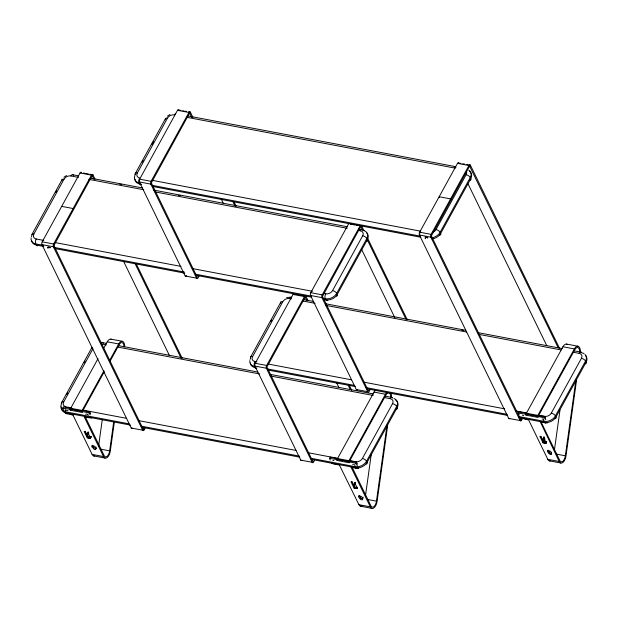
<?xml version="1.0" encoding="UTF-8"?>
<svg xmlns="http://www.w3.org/2000/svg" width="618" height="618" viewBox="0 0 618 618"><rect width="100%" height="100%" fill="white"/><g stroke="black" fill="none" stroke-linecap="round" stroke-linejoin="round"><path stroke-width="0.93" d="M87.517 436.687L87.802 432.16L88.729 432.337C87.014 434.917 94.577 439.622 87.308 437.853L84.203 431.48L85.06 431.642L87.517 436.687L88.312 432.036M354.315 486.969L354.593 482.449L355.528 482.619C353.867 485.192 361.298 489.927 354.106 488.135L351.001 481.762L351.858 481.924L354.315 486.969L355.103 482.326M543.207 441.631L543.485 437.104L544.419 437.281C542.759 439.846 550.19 444.589 542.998 442.797L539.893 436.424L540.75 436.586L543.207 441.631L543.995 436.98M98.625 445.856L102.194 420.263M85.392 417.073L104.102 455.52A6.018 2.966 -79.3 0 0 107.192 456.246A6.018 2.966 -79.3 0 0 109.656 450.862L113.619 422.426M114.291 422.418L110.328 450.854A7.354 3.623 -79.3 0 1 107.316 457.436A7.354 3.623 -79.3 0 1 103.538 456.547L92.113 454.385L72.986 415.087L65.608 413.434L65.191 412.917M365.555 495.188L371.233 454.431M352.19 467.362L370.9 505.81A6.018 2.966 -79.3 0 0 373.99 506.528A6.018 2.966 -79.3 0 0 376.455 501.152L386.883 426.265M387.687 425.308L377.127 501.144A7.354 3.623 -79.3 0 1 374.114 507.718A7.354 3.623 -79.3 0 1 370.336 506.837L358.911 504.667L339.421 465.068M554.446 449.85L559.993 410.035M541.082 422.017L559.792 460.464A6.018 2.966 -79.3 0 0 562.882 461.19A6.018 2.966 -79.3 0 0 565.346 455.806L575.775 380.92M576.579 379.97L566.018 455.798A7.354 3.623 -79.3 0 1 563.006 462.38A7.354 3.623 -79.3 0 1 559.228 461.491L547.803 459.329L528.668 420.024L520.781 418.031M61.576 402.72L60.796 406.652M135.18 173.805L134.392 177.729M94.044 179.32L92.136 175.721L53.89 245.547L143.214 429.147L143.693 429.046L142.426 428.807M558.255 347.911L469.603 166.095L431.356 235.921L520.781 419.637L522.086 417.745M91.17 436.81L90.305 437.22L87.872 436.826L85.16 431.248M32.051 234.237L62.179 179.429M55.651 192.445L56.57 190.784M31.379 236.841A8.915 6.466 -26 0 1 31.912 235.628A3.569 1.715 28.8 0 1 33.89 234.006L64.017 179.197A5.346 3.878 -26 0 1 70.854 175.945A3.569 1.761 -79.3 0 1 73.434 175.412M145.021 428.189L144.094 429.873A2.009 0.989 -79.3 0 1 142.65 430.174L131.217 428.011L41.947 244.604A2.009 0.989 -79.3 0 1 42.194 241.823L80.046 172.97A2.009 0.989 -79.3 0 1 81.499 172.669M49.803 247.169L49.896 247.826M53.944 245.74L53.38 246.767L142.65 430.174L143.214 429.147M92.36 175.86L92.924 174.832L89.749 174.23M135.489 173.218L165.624 118.409M142.21 162.148L143.121 160.487M151.796 144.712L153.619 141.391M135.357 174.608A3.569 1.715 28.8 0 1 137.335 172.978L167.463 118.169A5.346 3.878 -26 0 1 174.299 114.925A3.569 1.761 -79.3 0 1 175.674 113.635M198.988 276.176L198.069 277.853A2.009 0.989 -79.3 0 1 196.617 278.154L185.184 275.991L139.413 181.947A2.009 0.989 -79.3 0 1 139.653 179.166L177.505 110.305A2.009 0.989 -79.3 0 1 178.957 110.004L180.865 110.367M196.617 278.154L150.838 184.11A2.009 0.989 -79.3 0 1 151.086 181.329L188.938 112.476A2.009 0.989 -79.3 0 1 190.39 112.175L192.909 117.35M61.893 402.133L92.02 347.324A3.569 1.715 28.8 0 0 91.711 347.911M66.783 394.384L67.694 392.724M84.125 362.828L85.045 361.167M61.754 403.523A3.569 1.715 28.8 0 1 63.731 401.893L92.947 348.745M63.886 410.607L62.681 408.127L63.492 406.891L70.344 408.189L70.815 409.155L82.07 411.287M90.715 413.805L89.548 411.851L82.542 410.499L81.97 411.526L82.441 412.492L70.251 410.182L69.78 409.224L70.344 408.189M70.73 408.266L82.155 410.429L82.557 411.256L71.132 409.093L70.73 408.266L98.015 358.633M103.561 348.537L107.262 341.808A7.354 3.623 -79.3 0 1 111.665 339.506M70.251 410.182L70.815 409.155M72.986 415.087L73.264 414.57M82.155 410.429L103.894 370.893M109.44 360.796L118.695 343.971A7.354 3.623 -79.3 0 1 122.688 341.43A7.354 3.623 -79.3 0 1 124.72 346.721M83.021 410.414L104.295 371.719M109.842 361.623L119.096 344.798A6.018 2.966 -79.3 0 1 122.333 342.704A6.018 2.966 -79.3 0 1 124.033 346.891M103.538 456.547L84.411 417.25L84.751 416.872M81.97 411.526L88.83 412.832L89.394 411.804M90.151 414.832L89.347 413.179L89.911 412.152M84.411 417.25L91.703 418M87.308 437.853L87.872 436.826M88.32 438.046L88.892 437.019M88.474 438.069L89.038 437.042M88.814 438.139L89.378 437.111M88.984 438.17L89.548 437.142M89.239 438.208L89.803 437.181M89.432 438.232L89.996 437.204M89.625 438.247L90.305 437.22M90.421 437.22L89.857 438.247L90.583 437.204M90.128 438.208L90.784 437.15M90.305 438.147L91.209 436.462M90.491 438.015L91.201 436.71M96.06 448.243L95.682 448.931A1.336 0.641 28.8 0 1 94.94 449.541A1.336 0.641 28.8 0 1 93.395 448.49L93.689 446.914A2.225 1.074 28.8 0 1 92.283 445.176M93.395 448.49L93.689 446.914M95.682 448.931L95.975 447.347A2.225 1.074 28.8 0 0 96.207 447.162M250.784 356.795L280.912 301.978M270.738 321.646L271.65 319.985M250.112 359.39A8.915 6.466 -26 0 1 250.653 358.185A3.569 1.715 28.8 0 1 252.623 356.555L282.758 301.746A5.346 3.878 -26 0 1 289.587 298.502A3.569 1.761 -79.3 0 1 291.642 297.328M314.547 460.302L313.627 461.986A2.009 0.989 -79.3 0 1 312.175 462.279L300.742 460.116L254.971 366.072A2.009 0.989 -79.3 0 1 255.211 363.291L293.063 294.438A2.009 0.989 -79.3 0 1 293.434 293.936M312.175 462.279L266.397 368.235A2.009 0.989 -79.3 0 1 266.644 365.454L304.496 296.601A2.009 0.989 -79.3 0 1 304.867 296.107M370.105 389.703L369.178 391.387A2.009 0.989 -79.3 0 1 367.733 391.688L356.3 389.525L310.522 295.474A2.009 0.989 -79.3 0 1 310.769 292.693L348.622 223.84M367.733 391.688L321.955 297.644A2.009 0.989 -79.3 0 1 322.194 294.856L360.047 226.003M323.84 293.457L325.732 293.82A5.346 3.878 -26 0 0 332.561 290.576L362.689 235.767A5.346 3.878 -26 0 0 360.379 230.792L358.486 230.429M458.664 162.688A2.009 0.989 -79.3 0 0 457.513 163.345L419.661 232.198A2.009 0.989 -79.3 0 0 419.413 234.979L508.684 418.386L520.117 420.549A2.009 0.989 -79.3 0 0 521.569 420.248L522.488 418.571M427.27 237.551L427.362 238.2M431.41 236.122L430.846 237.15L520.117 420.549L520.68 419.522M432.291 232.515A5.346 3.878 -26 0 0 436.007 229.548L466.134 174.739A5.346 3.878 -26 0 0 466.59 172.159M330.282 460.062L329.471 458.409L330.29 457.181L337.142 458.479L337.613 459.444L349.803 461.754M331.982 463.199L332.252 463.67M357.513 464.087L356.347 462.133L349.332 460.789L348.768 461.816L349.24 462.782L337.049 460.472L336.578 459.506L337.142 458.479M388.32 392.886A6.018 2.966 -79.3 0 0 385.895 395.087L349.355 461.538L337.93 459.375L337.528 458.548L374.06 392.09A7.354 3.623 -79.3 0 1 374.879 390.854M337.049 460.472L337.613 459.444M349.355 461.538L348.954 460.711L385.485 394.261A7.354 3.623 -79.3 0 1 386.312 393.017M370.336 506.837L351.209 467.532L351.588 466.845M351.209 467.532L351.735 466.814M348.768 461.816L355.628 463.114L356.192 462.086M357.351 465.941L356.146 463.461L356.71 462.434M349.896 460.634L355.574 461.708A5.346 3.878 -26 0 0 362.403 458.463L392.538 403.654A5.346 3.878 -26 0 0 390.221 398.68L384.55 397.606M351.457 467.332L358.309 468.629L358.594 468.112M358.749 468.081L358.309 468.629M354.106 488.135L354.67 487.108L351.959 481.53M355.118 488.328L355.682 487.301L357.482 487.463M355.273 488.359L355.837 487.332M355.613 488.421L356.177 487.393M355.783 488.452L356.347 487.424M356.03 488.498L356.594 487.463M356.231 488.521L356.795 487.494M356.424 488.529L357.104 487.509M356.648 488.529L357.219 487.502M356.733 488.521L357.382 487.486M356.918 488.49L357.583 487.432M362.666 498.865L362.48 499.213A1.336 0.641 28.8 0 1 361.739 499.823A1.336 0.641 28.8 0 1 360.194 498.78L360.487 497.196A2.225 1.074 28.8 0 1 359.073 495.458M360.194 498.78L360.487 497.196M362.48 499.213L362.774 497.629A2.225 1.074 28.8 0 0 363.106 497.181M362.851 498.525L362.774 497.629M519.174 414.724L518.363 413.071L519.182 411.835L526.034 413.133L526.505 414.099L537.76 416.231M545.841 419.776L545.037 418.116C547.301 414.887 539.12 416.918 538.224 415.443L537.66 416.47L538.131 417.436L525.941 415.126L525.47 414.16L526.034 413.133M579.715 351.835A6.018 2.966 -79.3 0 0 578.015 347.648A6.018 2.966 -79.3 0 0 574.786 349.742L538.247 416.2L526.822 414.037L526.42 413.21L562.952 346.752A7.354 3.623 -79.3 0 1 567.355 344.45M525.941 415.126L526.505 414.099M538.247 416.2L537.845 415.373L574.377 348.915A7.354 3.623 -79.3 0 1 578.378 346.374A7.354 3.623 -79.3 0 1 580.41 351.657M559.228 461.491L540.286 421.847M537.66 416.47L544.52 417.768L545.084 416.741M538.788 415.296L544.466 416.37A5.346 3.878 -26 0 0 551.295 413.125L581.43 358.316A5.346 3.878 -26 0 0 579.112 353.341L573.442 352.26M540.348 421.986L547.394 422.944M544.226 440.001L544.79 438.973M544.327 440.055L544.891 439.027M542.998 442.797L543.562 441.77L540.85 436.192M544.01 442.99C543.801 441.553 548.143 441.8 545.995 443.083M544.164 443.013L544.728 441.986M544.504 443.083L545.068 442.055M544.674 443.114L545.238 442.086M544.921 443.152L545.485 442.125M545.122 443.176L545.686 442.148M545.315 443.191L545.995 442.164M545.539 443.191L546.111 442.164M545.624 443.183L546.273 442.14M545.81 443.152L546.474 442.094M546.181 442.959L546.745 441.932M551.557 453.527L551.372 453.867A1.336 0.641 28.8 0 1 550.63 454.477A1.336 0.641 28.8 0 1 549.085 453.434L549.379 451.858A2.225 1.074 28.8 0 1 547.965 450.113M549.085 453.434L549.379 451.858M551.372 453.867L551.48 452.631M197.66 277.026L197.181 277.127L151.348 182.882L189.595 113.055L191.92 117.513M313.226 461.152L312.739 461.252L266.906 367.015L305.153 297.188L307.061 300.781M368.776 390.561L368.297 390.661L322.465 296.416L360.711 226.59L362.619 230.182M63.963 177.212L66.497 175.527M167.408 116.192L169.942 114.5M286.667 297.521L290.97 297.204M560.673 462.982L549.247 460.819M104.983 458.038L93.557 455.875M371.781 508.328L360.356 506.157M182.766 110.73L184.04 110.97M185.307 111.209L186.574 111.449M188.482 111.812L190.39 112.175M458.965 163.044L460.866 163.407M462.774 163.762L464.674 164.125M466.582 164.488L467.849 164.728M468.49 164.851L470.391 165.207L559.661 348.614M177.505 110.305L188.938 112.476M457.513 163.345L468.938 165.508A2.009 0.989 -79.3 0 1 470.391 165.207L469.827 166.234L468.56 165.995M188.552 112.963L189.819 113.202M187.633 115.89L455.536 166.636M454.106 166.899L455.999 167.262M186.597 117.25L455.311 168.15M151.943 180.286L420.657 231.178M139.653 179.166L151.086 181.329M139.413 181.947L150.838 184.11M419.413 234.979L430.846 237.15A2.009 0.989 -79.3 0 1 431.086 234.361L468.938 165.508L469.34 166.335M152.461 185.408L420.225 236.13M424.952 237.026L427.795 237.559M83.399 173.025L85.307 173.388M85.941 173.511L88.482 173.99M141.638 184.365L139.745 184.002A8.915 6.466 -26 0 1 135.033 179.328M152.994 186.512L420.765 237.235M80.046 172.97L91.472 175.133A2.009 0.989 -79.3 0 1 92.924 174.832L95.033 179.158M350.53 224.203L351.796 224.442M353.063 224.682L354.338 224.921M356.238 225.284L358.146 225.64M72.909 174.778L78.548 175.844M90.769 178.162L142.464 187.957M153.751 190.089L347.393 226.767M358.672 228.907L362.434 229.618M119.792 184.195L121.684 184.558M178.455 195.303L180.348 195.667M70.854 175.945L78.424 177.381M88.83 179.351L143.708 189.749M155.064 191.897L347.131 228.281M61.684 206.366L73.109 208.529L73.511 209.355M33.89 234.006A5.346 3.878 -26 0 0 36.199 238.981L43.77 240.41M55.126 242.565L180.966 266.397M192.322 268.552L312.484 291.31M42.194 241.823L53.619 243.986L54.021 244.813M310.769 292.693L322.194 294.856M41.947 244.604L53.38 246.767A2.009 0.989 -79.3 0 1 53.619 243.986L91.472 175.133L91.873 175.96M310.522 295.474L321.955 297.644M566.528 344.071L577.954 346.242M43.337 245.361L35.767 243.925A8.915 6.466 -26 0 1 31.085 238.061M53.743 247.331L184.319 272.067M195.667 274.214L311.101 296.076M322.457 298.231L325.3 298.764A8.915 6.466 -26 0 0 336.679 293.357L366.814 238.548A8.915 6.466 -26 0 0 364.226 230.607M43.87 246.466L36.307 245.029A8.915 6.466 -26 0 1 31.588 240.356M47.656 247.177L50.498 247.718M54.284 248.436L184.852 273.164M195.265 275.141L311.642 297.181M323.94 299.514L325.833 299.869A3.569 1.761 -79.3 0 0 327.756 300.217M293.063 294.438L304.496 296.601M304.11 297.088L305.385 297.328M562.952 346.752L574.377 348.915M303.863 299.645L313.264 301.422M325.485 303.739L465.547 330.267M477.768 332.584L562.372 348.606M573.651 350.746L581.167 352.167M461.53 330.043L463.423 330.406M289.587 298.502L291.48 298.857M302.835 301.005L315.134 303.338M325.539 305.307L466.52 332.013M478.819 334.346L561.136 349.935M252.623 356.555A5.346 3.878 -26 0 0 254.933 361.53L256.825 361.885M268.181 364.041L351.441 379.807M363.747 382.14L504.728 408.846M516.076 410.993L526.49 412.963M526.42 413.21L537.845 415.373M525.47 414.16L518.363 413.071M255.211 363.291L266.644 365.454M254.971 366.072L266.397 368.235M110.838 339.135L122.264 341.298M267.748 368.985L354.794 385.47M366.15 387.625L507.131 414.33M518.487 416.478L544.033 421.314A8.915 6.466 -26 0 0 555.42 415.906L585.547 361.097A8.915 6.466 -26 0 0 584.999 354.446M268.289 370.089L355.335 386.574M366.69 388.73L507.664 415.427M519.02 417.583L544.566 422.418A3.569 1.761 -79.3 0 0 545.771 423.175M519.892 419.182L521.159 419.421L521.569 420.248M374.06 392.09L385.485 394.261M107.262 341.808L118.695 343.971M102.75 342.673L106.512 343.384M118.733 345.694L257.853 372.051M270.074 374.361L373.481 393.952M385.702 396.262L392.275 397.513M101.638 344.017L106.373 344.914M117.729 347.069L259.653 373.952M270.058 375.922L373.195 395.45M543.562 441.77L544.574 441.963M556.2 454.075L565.346 455.806M71.719 407.95L66.041 406.868A5.346 3.878 -26 0 1 63.731 401.893M83.075 410.097L126.597 418.34M138.895 420.673L295.96 450.422M308.266 452.747L337.598 458.309M337.528 458.548L348.954 460.711M336.578 459.506L329.471 458.409M69.78 409.224L62.681 408.127M129.007 423.824L65.608 411.82A8.915 6.466 -26 0 1 60.896 407.138M141.306 426.157L299.313 456.084M311.619 458.417L355.141 466.66A8.915 6.466 -26 0 0 366.528 461.252L396.656 406.443A8.915 6.466 -26 0 0 394.068 398.502M130.491 425.107L66.149 412.924A8.915 6.466 -26 0 1 61.468 407.053M141.839 427.254L299.854 457.189M311.209 459.336L355.674 467.764A3.569 1.761 -79.3 0 0 357.598 468.104M333.264 463.886L339.267 465.022M354.67 487.108L355.682 487.301M367.308 499.414L376.455 501.152M100.518 449.131L109.656 450.862M544.52 417.768L545.037 418.116M355.628 463.114L356.146 463.461M88.83 412.832L89.347 413.179M426.126 237.636L425.756 237.343L425.192 238.37L425.563 238.664M48.66 247.254L48.289 246.968L47.725 247.996L48.096 248.281M468.081 183.971L546.822 345.748M450.985 199.738L450.576 198.911L439.151 196.74L439.552 197.575M538.224 415.443L538.695 416.408M431.488 235.188L431.086 234.361L419.661 232.198L420.062 233.025M361.499 225.701L364.025 230.877M367.803 238.648L407.277 319.745M367.239 239.676L405.871 319.05M361.684 249.587L394.863 317.752M305.949 296.3L308.042 300.611M349.201 385.168L351.719 390.344M348.22 385.331L350.313 389.649M336.787 383.168L338.888 387.486M234.06 201.908L236.161 206.219M233.079 202.071L235.18 206.381M221.229 199.042L223.33 203.353M249.819 360.611A8.915 6.466 -26 0 0 254.5 366.474L255.041 367.579A3.569 1.761 -79.3 0 0 256.964 367.926M134.492 178.223A8.915 6.466 -26 0 0 139.212 182.905L139.745 184.002A3.569 1.761 -79.3 0 0 140.95 184.759M136.3 263.94L182.194 358.231M135.311 264.102L181.205 358.401M123.878 261.939L169.355 355.365M143.693 429.046L144.094 429.873M139.212 182.905A3.569 1.761 -79.3 0 1 139.645 177.953A5.346 3.878 -26 0 1 137.335 172.978M432.113 238.927A8.915 6.466 -26 0 0 440.665 233.434L470.792 178.625A8.915 6.466 -26 0 0 469.325 171.24M431.573 237.822A8.915 6.466 -26 0 0 440.124 232.329L470.259 177.52A8.915 6.466 -26 0 0 468.784 170.135M439.777 235.118A3.569 1.715 28.8 0 0 440.665 233.434L440.124 232.329A3.569 1.715 28.8 0 0 436.007 229.548M469.904 180.309A3.569 1.715 28.8 0 0 470.792 178.625L470.259 177.52A3.569 1.715 28.8 0 0 466.134 174.739M165.493 119.799A3.569 1.715 28.8 0 1 167.463 118.169M186.636 275.69A2.009 0.989 -79.3 0 1 185.184 275.991M509.765 418.579A2.009 0.989 -79.3 0 1 508.684 418.386M132.298 428.204A2.009 0.989 -79.3 0 1 131.217 428.011M36.199 238.981A3.569 1.761 -79.3 0 0 35.767 243.925L36.307 245.029A3.569 1.761 -79.3 0 0 37.505 245.786M325.732 293.82A3.569 1.761 -79.3 0 0 325.3 298.764L325.833 299.869A8.915 6.466 -26 0 0 337.219 294.462L367.347 239.653A8.915 6.466 -26 0 0 366.806 232.994M336.331 296.146A3.569 1.715 28.8 0 0 337.219 294.462L336.679 293.357A3.569 1.715 28.8 0 0 332.561 290.576M366.459 241.337A3.569 1.715 28.8 0 0 367.347 239.653L366.814 238.548A3.569 1.715 28.8 0 0 362.689 235.767M360.379 230.792A3.569 1.761 -79.3 0 1 362.959 230.251M62.047 180.819A3.569 1.715 28.8 0 1 64.017 179.197M357.382 389.719A2.009 0.989 -79.3 0 1 356.3 389.525M550.151 460.912A7.354 3.623 -79.3 0 1 547.803 459.329M522.365 415.211A1.56 0.749 28.8 0 1 523.647 415.721M548.815 452.886A2.225 1.074 28.8 0 1 547.556 450.8A2.225 1.074 28.8 0 1 550.375 451.341A2.225 1.074 28.8 0 1 551.101 453.318M542.102 418.958A1.56 0.749 28.8 0 1 543.384 419.421M551.712 453.45A1.336 0.641 28.8 0 1 549.649 452.407M254.5 366.474A3.569 1.761 -79.3 0 1 254.933 361.53M255.041 367.579A8.915 6.466 -26 0 1 250.321 362.905M543.716 418.95A3.569 1.761 -79.3 0 0 544.033 421.314L544.566 422.418A8.915 6.466 -26 0 0 555.953 417.011L586.088 362.202A8.915 6.466 -26 0 0 585.54 355.551M555.064 418.695A3.569 1.715 28.8 0 0 555.953 417.011L555.42 415.906A3.569 1.715 28.8 0 0 551.295 413.125M585.2 363.886A3.569 1.715 28.8 0 0 586.088 362.202L585.547 361.097A3.569 1.715 28.8 0 0 581.43 358.316M584.072 353.712A8.915 6.466 -26 0 0 581.692 352.808A3.569 1.761 -79.3 0 0 579.112 353.341M280.781 303.376A3.569 1.715 28.8 0 1 282.758 301.746M301.823 460.31A2.009 0.989 -79.3 0 1 300.742 460.116M65.292 409.456A3.569 1.761 -79.3 0 0 65.608 411.82L66.149 412.924A3.569 1.761 -79.3 0 0 67.347 413.681M354.825 464.296A3.569 1.761 -79.3 0 0 355.141 466.66L355.674 467.764A8.915 6.466 -26 0 0 367.061 462.349L397.196 407.54A8.915 6.466 -26 0 0 395.721 400.155M366.173 464.033A3.569 1.715 28.8 0 0 367.061 462.349L366.528 461.252A3.569 1.715 28.8 0 0 362.403 458.463M396.308 409.224A3.569 1.715 28.8 0 0 397.196 407.54L396.656 406.443A3.569 1.715 28.8 0 0 392.538 403.654M390.221 398.68A3.569 1.761 -79.3 0 1 392.801 398.146M101.352 342.959A3.569 1.761 -79.3 0 1 103.276 343.307M362.21 505.895A7.354 3.623 -79.3 0 1 358.911 504.667M332.855 460.665A1.56 0.749 28.8 0 1 333.898 460.642M359.923 498.224A2.225 1.074 28.8 0 1 358.664 496.146A2.225 1.074 28.8 0 1 361.484 496.679A2.225 1.074 28.8 0 1 362.21 498.656M352.631 464.45A1.56 0.749 28.8 0 1 353.627 464.365M362.496 498.819A1.336 0.641 28.8 0 1 360.757 497.753M391.109 393.898A7.354 3.623 -79.3 0 1 391.518 397.003M389.827 393.519A6.018 2.966 -79.3 0 1 390.823 397.173M65.917 410.576A1.56 0.749 28.8 0 1 67.965 410.777M94.461 455.968A7.354 3.623 -79.3 0 1 92.113 454.385M93.125 447.942A2.225 1.074 28.8 0 1 91.873 445.864A2.225 1.074 28.8 0 1 94.685 446.397A2.225 1.074 28.8 0 1 95.411 448.374M85.717 414.369A1.56 0.749 28.8 0 1 87.702 414.477M88.073 414.771A1.56 0.749 28.8 0 1 88.351 415.08M96.022 448.506A1.336 0.641 28.8 0 1 93.959 447.463"/></g></svg>
